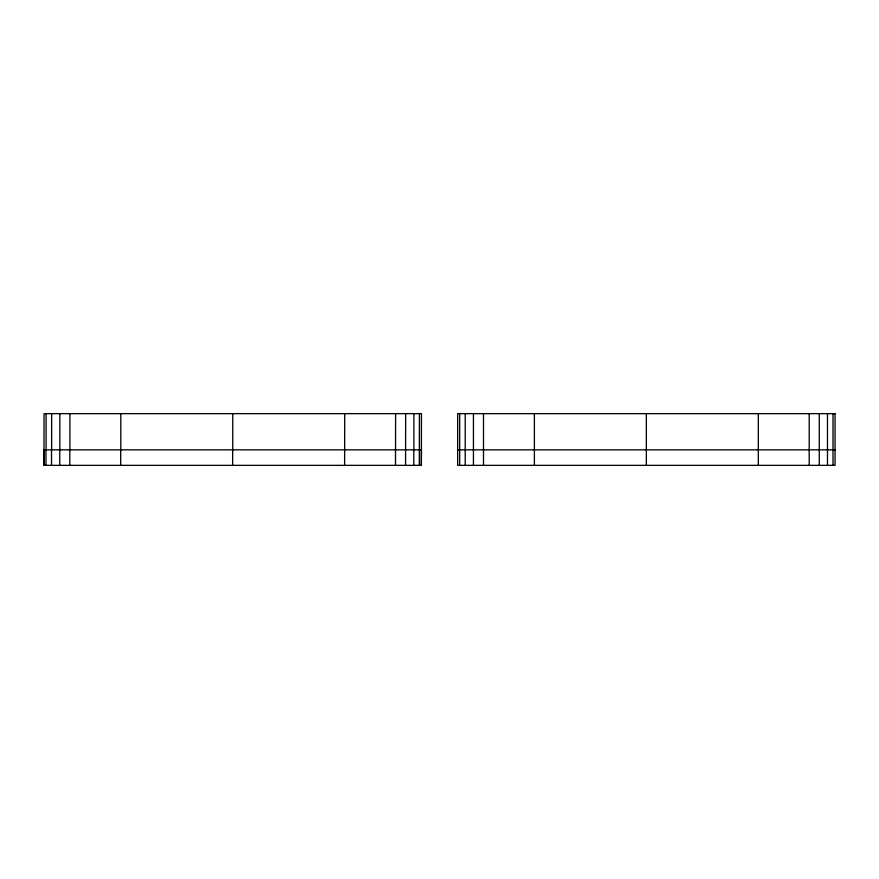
<?xml version="1.0" encoding="UTF-8"?>
<svg xmlns="http://www.w3.org/2000/svg" width="879" height="879" viewBox="0 0 879 879"><rect width="100%" height="100%" fill="white"/><g stroke="black" fill="none" stroke-linecap="round" stroke-linejoin="round"><path stroke-width="1.32" d="M43.95 449.839L421.459 449.839L421.349 465.354L43.95 465.354L44.06 449.839M457.651 449.839L835.05 449.839M833.017 413.646L833.017 465.354M827.48 413.646L827.48 465.354M819.261 413.646L819.261 465.354M809.196 413.646L809.196 465.354M758.313 413.646L758.313 465.354M646.351 413.646L646.351 465.354M534.388 413.646L534.388 465.354M483.494 413.646L483.494 465.354M473.44 413.646L473.44 465.354M465.222 413.646L465.222 465.354M459.684 413.646L459.684 465.354M421.349 465.354L421.459 413.646L44.06 413.646L43.95 465.354M419.426 413.646L419.316 465.354M413.888 413.646L413.888 449.839M413.778 449.839L413.778 465.354M405.669 413.646L405.56 465.354M395.605 413.646L395.506 465.354M344.722 413.646L344.612 465.354M232.759 413.646L232.759 449.839M232.649 449.839L232.649 465.354M120.797 413.646L120.797 449.839M120.687 449.839L120.687 465.354M69.902 413.646L69.902 449.839M69.804 449.839L69.804 465.354M59.849 413.646L59.849 449.839M59.739 449.839L59.739 465.354M51.63 413.646L51.63 449.839M51.52 449.839L51.52 465.354M46.093 413.646L46.093 449.839M45.983 449.839L45.983 465.354M835.05 413.646L457.651 413.646L457.651 465.354L835.05 465.354L835.05 413.646"/></g></svg>
